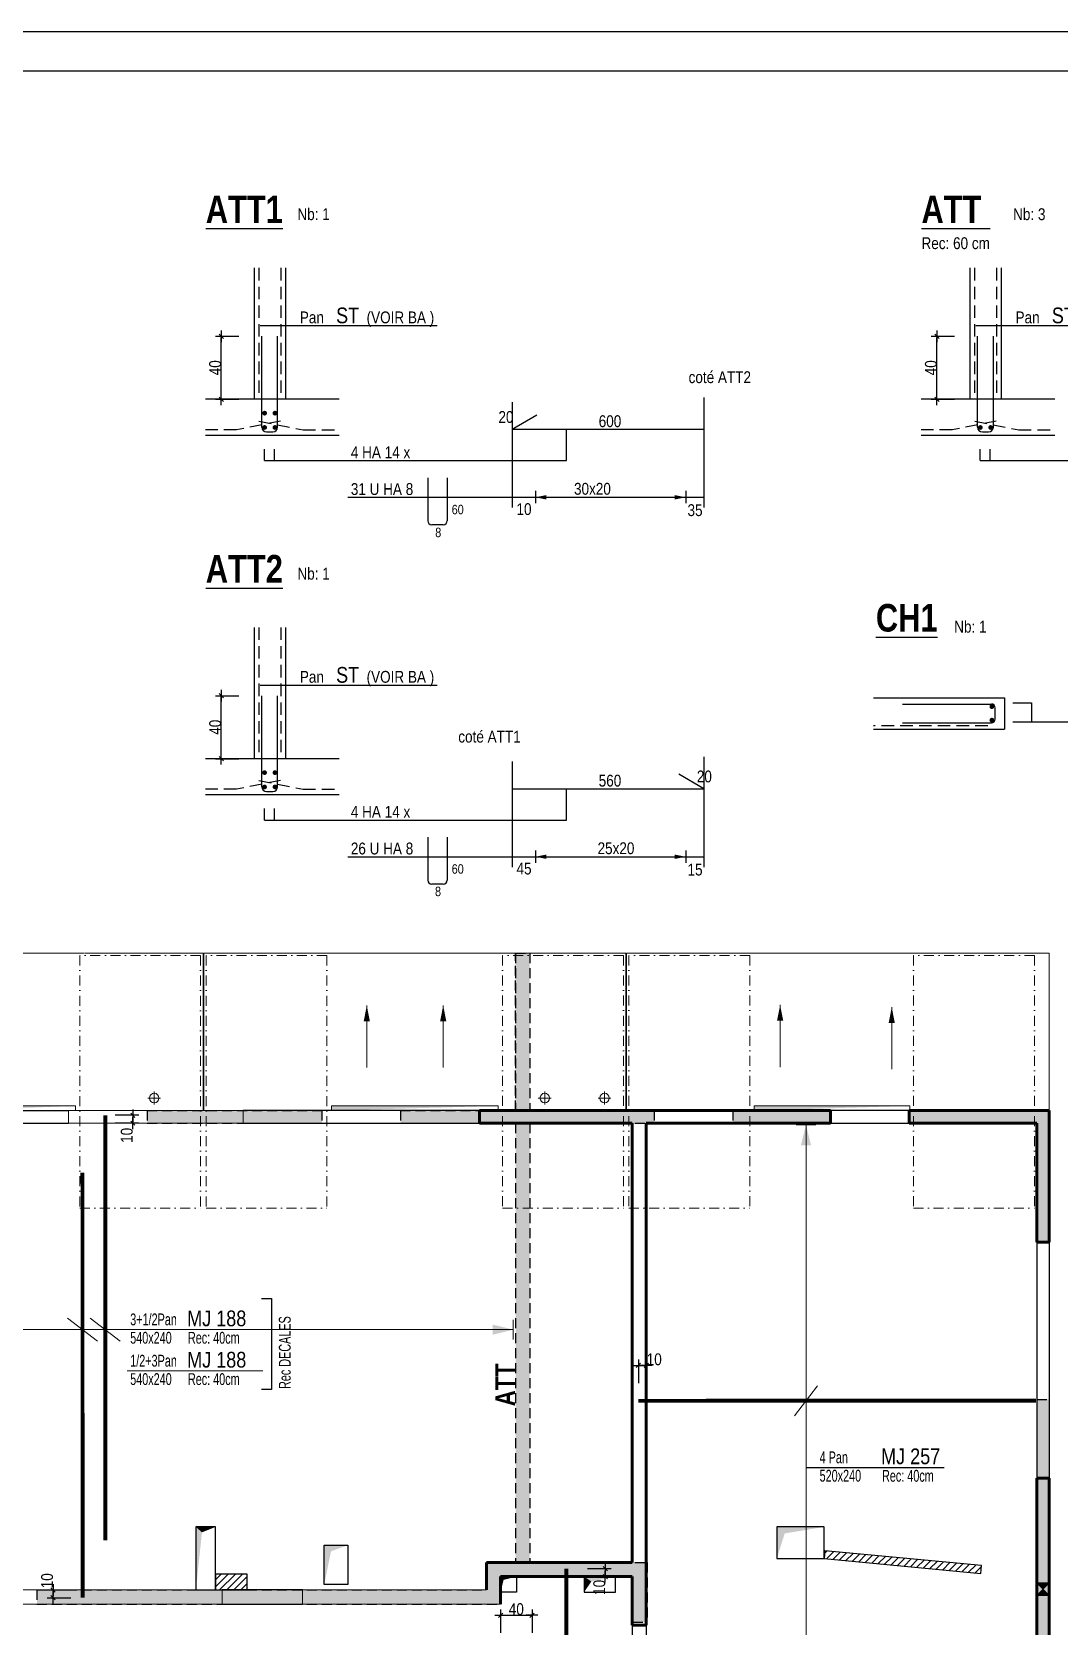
# Model space of a CAD drawing. Header units: millimetres. Extents: x 12045 to 47376, y -21493 to -16931.
# Drawn here: x 25850 to 27155, y -19249 to -17224 of the extents above; entities that cross this region are included whole.
import ezdxf
from ezdxf.enums import TextEntityAlignment as Align

# ---------------------------------------------------------------- set-up
doc = ezdxf.new("R2010")
doc.units = ezdxf.units.MM
for name, pattern in [('CACHE2', [4.7625, 3.175, -1.5875]), ('CACHEX2', [19.05, 12.7, -6.35]), ('TIRETPTX2', [50.8, 25.4, -12.7, 0, -12.7])]:
    doc.linetypes.add(name, pattern=pattern)
for name, color, linetype in [('01-Cad  2', 1, 'Continuous'), ('01_ARMA_INF', 50, 'Continuous'), ('01_cote_gen', 4, 'Continuous'), ('01_linteaux', 2, 'Continuous'), ('01_murs_sup', 2, 'CACHEX2'), ('01_resv', 32, 'Continuous'), ('01_texte', 230, 'Continuous'), ('AA_COTES', 2, 'Continuous')]:
    doc.layers.add(name, color=color, linetype=linetype)
doc.layers.add('01_murs_coup', color=5, linetype='Continuous', lineweight=60)
doc.layers.add('01_tram_axes', color=2, linetype='TIRETPTX2', lineweight=9)
doc.styles.add('PATIO', font='ARIALN.TTF')
doc.styles.add('STYLE2', font='ARIALN.TTF')
doc.styles.add('Titre', font='ariblk.ttf')
doc.dimstyles.new('JB25', dxfattribs={"dimscale": 0.1, "dimtxt": 150, "dimasz": 15, "dimexe": 0.1, "dimexo": 0.1, "dimgap": 0.09, "dimtad": 1, "dimdec": 1, "dimlfac": 0.5, "dimdsep": 46, "dimtxsty": 'STYLE2', "dimblk1": 'BOND_G', "dimblk2": 'BOND_D', "dimsah": 1, "dimcen": 1.5, "dimdle": 0.01, "dimse1": 1, "dimse2": 1, "dimclrd": 4, "dimclre": 2, "dimclrt": 6, "dimazin": 2, "dimtfac": 2.333333, "dimtdec": 1, "dimtix": 1, "dimtmove": 2, "dimatfit": 3, "dimldrblk": 'BOND_G', "dimfxl": 1, "dimtolj": 1, "dimtzin": 0, "dimarcsym": 0})
doc.dimstyles.new('JB50', dxfattribs={"dimscale": 0.1, "dimtxt": 150, "dimasz": 15, "dimexe": 0.1, "dimexo": 0.1, "dimgap": 0.09, "dimtad": 1, "dimdec": 1, "dimdsep": 46, "dimtxsty": 'STYLE2', "dimblk1": 'BOND_G', "dimblk2": 'BOND_D', "dimsah": 1, "dimcen": 1.5, "dimdle": 0.01, "dimse1": 1, "dimse2": 1, "dimclrd": 4, "dimclre": 2, "dimclrt": 6, "dimazin": 2, "dimtfac": 2.333333, "dimtdec": 1, "dimtix": 1, "dimtmove": 2, "dimatfit": 3, "dimldrblk": 'BOND_G', "dimfxl": 1, "dimtolj": 1, "dimtzin": 0, "dimarcsym": 0})

# ---------------------------------------------------------------- blocks, each defined once
blk = doc.blocks.new('BOND_G')
at = {"layer": 'AA_COTES', "color": 0}
for p, q in [((0, -5), (0, 15)), ((5, 0), (-5, 0)), ((1.8, 1.8), (-1.8, -1.8))]:
    blk.add_line(p, q, dxfattribs=at)
blk = doc.blocks.new('BOND_D')
at = {"layer": 'AA_COTES', "color": 0}
for p, q in [((5, 0), (-5, 0)), ((-1.8, -1.8), (1.8, 1.8)), ((0, 5), (0, -15))]:
    blk.add_line(p, q, dxfattribs=at)
blk = doc.blocks.new('*D2620')
at = {"layer": '01_cote_gen', "color": 4, "lineweight": -2, "ltscale": 0.1, "transparency": 16777216}
blk.add_line((25174.2, -19211.6), (25174.2, -19204.7), dxfattribs=at)
at = {"layer": 'Defpoints', "color": 0, "ltscale": 0.1, "transparency": 16777216}
for p in [(25174.2, -19203.2), (25208.2, -19203.2), (27478.8, -19213.1)]:
    blk.add_point(p, dxfattribs=at)
at = {"layer": '01_cote_gen', "color": 4, "lineweight": -2, "ltscale": 0.1, "transparency": 16777216, "xscale": 1.5, "yscale": 1.5, "zscale": 1.5}
for name, p, rotation in [('BOND_D', (25174.2, -19203.2), 90), ('BOND_G', (25174.2, -19213.1), 270)]:
    blk.add_blockref(name, p, dxfattribs=dict(at, rotation=rotation))
at = {"layer": '01_cote_gen', "color": 6, "ltscale": 0.1, "transparency": 16777216, "insert": (25166.6, -19191.5), "char_height": 15, "attachment_point": 5, "rotation": 90, "style": 'STYLE2'}
blk.add_mtext('\\A1;10', dxfattribs=at)
blk = doc.blocks.new('*D2622')
at = {"layer": '01_cote_gen', "color": 4, "lineweight": -2, "ltscale": 0.1, "transparency": 16777216}
blk.add_line((25978.6, -18601.6), (25978.6, -18608.6), dxfattribs=at)
at = {"layer": 'Defpoints', "color": 0, "ltscale": 0.1, "transparency": 16777216}
for p in [(23625.9, -18610.1), (25919.4, -18600.1), (25978.6, -18610.1)]:
    blk.add_point(p, dxfattribs=at)
at = {"layer": '01_cote_gen', "color": 4, "lineweight": -2, "ltscale": 0.1, "transparency": 16777216, "xscale": 1.5, "yscale": 1.5, "zscale": 1.5}
for name, p, rotation in [('BOND_G', (25978.6, -18600.1), 90), ('BOND_D', (25978.6, -18610.1), 270)]:
    blk.add_blockref(name, p, dxfattribs=dict(at, rotation=rotation))
at = {"layer": '01_cote_gen', "color": 6, "ltscale": 0.1, "transparency": 16777216, "insert": (25970.9, -18625.6), "char_height": 15, "attachment_point": 5, "rotation": 90, "style": 'STYLE2'}
blk.add_mtext('\\A1;10', dxfattribs=at)
blk = doc.blocks.new('*D2623')
at = {"layer": '01_cote_gen', "color": 4, "lineweight": -2, "ltscale": 0.1, "transparency": 16777216}
blk.add_line((25877.3, -19211.6), (25877.3, -19204.7), dxfattribs=at)
at = {"layer": 'Defpoints', "color": 0, "ltscale": 0.1, "transparency": 16777216}
for p in [(25877.3, -19203.2), (25911.3, -19203.2), (28181.9, -19213.1)]:
    blk.add_point(p, dxfattribs=at)
at = {"layer": '01_cote_gen', "color": 4, "lineweight": -2, "ltscale": 0.1, "transparency": 16777216, "xscale": 1.5, "yscale": 1.5, "zscale": 1.5}
for name, p, rotation in [('BOND_D', (25877.3, -19203.2), 90), ('BOND_G', (25877.3, -19213.1), 270)]:
    blk.add_blockref(name, p, dxfattribs=dict(at, rotation=rotation))
at = {"layer": '01_cote_gen', "color": 6, "ltscale": 0.1, "transparency": 16777216, "insert": (25869.7, -19191.5), "char_height": 15, "attachment_point": 5, "rotation": 90, "style": 'STYLE2'}
blk.add_mtext('\\A1;10', dxfattribs=at)
blk = doc.blocks.new('*D2628')
at = {"layer": '01_cote_gen', "color": 4, "lineweight": -2, "ltscale": 0.1, "transparency": 16777216}
blk.add_line((26622.2, -18917.8), (26629.2, -18917.8), dxfattribs=at)
at = {"layer": 'Defpoints', "color": 0, "ltscale": 0.1, "transparency": 16777216}
for p in [(26630.7, -18917.8), (26620.7, -18951.7), (26630.7, -18943.4)]:
    blk.add_point(p, dxfattribs=at)
at = {"layer": '01_cote_gen', "color": 4, "lineweight": -2, "ltscale": 0.1, "transparency": 16777216, "xscale": 1.5, "yscale": 1.5, "zscale": 1.5, "rotation": 180}
blk.add_blockref('BOND_G', (26620.7, -18917.8), dxfattribs=at)
at = {"layer": '01_cote_gen', "color": 4, "lineweight": -2, "ltscale": 0.1, "transparency": 16777216, "xscale": 1.5, "yscale": 1.5, "zscale": 1.5}
blk.add_blockref('BOND_D', (26630.7, -18917.8), dxfattribs=at)
at = {"layer": '01_cote_gen', "color": 6, "ltscale": 0.1, "transparency": 16777216, "insert": (26640.9, -18910.2), "char_height": 15, "attachment_point": 5, "style": 'STYLE2'}
blk.add_mtext('\\A1;10', dxfattribs=at)
blk = doc.blocks.new('*D2631')
at = {"layer": '01_cote_gen', "color": 4, "lineweight": -2, "ltscale": 0.1, "transparency": 16777216}
blk.add_line((26447.2, -19235.3), (26484.2, -19235.3), dxfattribs=at)
at = {"layer": 'Defpoints', "color": 0, "ltscale": 0.1, "transparency": 16777216}
for p in [(26485.7, -19235.3), (26445.7, -19262), (26485.7, -19299.5)]:
    blk.add_point(p, dxfattribs=at)
at = {"layer": '01_cote_gen', "color": 4, "lineweight": -2, "ltscale": 0.1, "transparency": 16777216, "xscale": 1.5, "yscale": 1.5, "zscale": 1.5, "rotation": 180}
blk.add_blockref('BOND_G', (26445.7, -19235.3), dxfattribs=at)
at = {"layer": '01_cote_gen', "color": 4, "lineweight": -2, "ltscale": 0.1, "transparency": 16777216, "xscale": 1.5, "yscale": 1.5, "zscale": 1.5}
blk.add_blockref('BOND_D', (26485.7, -19235.3), dxfattribs=at)
at = {"layer": '01_cote_gen', "color": 6, "ltscale": 0.1, "transparency": 16777216, "insert": (26465.7, -19227.6), "char_height": 15, "attachment_point": 5, "style": 'STYLE2'}
blk.add_mtext('\\A1;40', dxfattribs=at)
blk = doc.blocks.new('*D2632')
at = {"layer": '01_cote_gen', "color": 4, "lineweight": -2, "ltscale": 0.1, "transparency": 16777216}
blk.add_line((26578.7, -19177.7), (26578.7, -19184.7), dxfattribs=at)
at = {"layer": 'Defpoints', "color": 0, "ltscale": 0.1, "transparency": 16777216}
for p in [(26529.2, -19176.2), (26529.2, -19186.2), (26578.7, -19186.2)]:
    blk.add_point(p, dxfattribs=at)
at = {"layer": '01_cote_gen', "color": 4, "lineweight": -2, "ltscale": 0.1, "transparency": 16777216, "xscale": 1.5, "yscale": 1.5, "zscale": 1.5}
for name, p, rotation in [('BOND_G', (26578.7, -19176.2), 90), ('BOND_D', (26578.7, -19186.2), 270)]:
    blk.add_blockref(name, p, dxfattribs=dict(at, rotation=rotation))
at = {"layer": '01_cote_gen', "color": 6, "ltscale": 0.1, "transparency": 16777216, "insert": (26571.1, -19199.9), "char_height": 15, "attachment_point": 5, "rotation": 90, "style": 'STYLE2'}
blk.add_mtext('\\A1;10', dxfattribs=at)
blk = doc.blocks.new('*D2650')
at = {"layer": '01_cote_gen', "color": 4, "lineweight": -2, "ltscale": 0.5, "transparency": 16777216}
blk.add_line((27000, -17688.9), (27000, -17611.9), dxfattribs=at)
at = {"layer": 'Defpoints', "color": 0, "ltscale": 0.5, "transparency": 16777216}
for p in [(27000, -17610.4), (27051.6, -17610.4), (27033.8, -17690.4)]:
    blk.add_point(p, dxfattribs=at)
at = {"layer": '01_cote_gen', "color": 4, "lineweight": -2, "ltscale": 0.5, "transparency": 16777216, "xscale": 1.5, "yscale": 1.5, "zscale": 1.5}
for name, p, rotation in [('BOND_D', (27000, -17610.4), 90), ('BOND_G', (27000, -17690.4), 270)]:
    blk.add_blockref(name, p, dxfattribs=dict(at, rotation=rotation))
at = {"layer": '01_cote_gen', "color": 6, "ltscale": 0.5, "transparency": 16777216, "insert": (26992.4, -17650.4), "char_height": 15, "attachment_point": 5, "rotation": 90, "style": 'STYLE2'}
blk.add_mtext('\\A1;40', dxfattribs=at)
blk = doc.blocks.new('*D2651')
at = {"layer": '01_cote_gen', "color": 4, "lineweight": -2, "ltscale": 0.5, "transparency": 16777216}
blk.add_line((26090.9, -17688.9), (26090.9, -17611.9), dxfattribs=at)
at = {"layer": 'Defpoints', "color": 0, "ltscale": 0.5, "transparency": 16777216}
for p in [(26090.9, -17610.4), (26142.5, -17610.4), (26124.6, -17690.4)]:
    blk.add_point(p, dxfattribs=at)
at = {"layer": '01_cote_gen', "color": 4, "lineweight": -2, "ltscale": 0.5, "transparency": 16777216, "xscale": 1.5, "yscale": 1.5, "zscale": 1.5}
for name, p, rotation in [('BOND_D', (26090.9, -17610.4), 90), ('BOND_G', (26090.9, -17690.4), 270)]:
    blk.add_blockref(name, p, dxfattribs=dict(at, rotation=rotation))
at = {"layer": '01_cote_gen', "color": 6, "ltscale": 0.5, "transparency": 16777216, "insert": (26083.2, -17650.4), "char_height": 15, "attachment_point": 5, "rotation": 90, "style": 'STYLE2'}
blk.add_mtext('\\A1;40', dxfattribs=at)
blk = doc.blocks.new('*D2652')
at = {"layer": '01_cote_gen', "color": 4, "lineweight": -2, "ltscale": 0.5, "transparency": 16777216}
blk.add_line((26090.9, -18145.6), (26090.9, -18068.6), dxfattribs=at)
at = {"layer": 'Defpoints', "color": 0, "ltscale": 0.5, "transparency": 16777216}
for p in [(26090.9, -18067.1), (26142.5, -18067.1), (26124.6, -18147.1)]:
    blk.add_point(p, dxfattribs=at)
at = {"layer": '01_cote_gen', "color": 4, "lineweight": -2, "ltscale": 0.5, "transparency": 16777216, "xscale": 1.5, "yscale": 1.5, "zscale": 1.5}
for name, p, rotation in [('BOND_D', (26090.9, -18067.1), 90), ('BOND_G', (26090.9, -18147.1), 270)]:
    blk.add_blockref(name, p, dxfattribs=dict(at, rotation=rotation))
at = {"layer": '01_cote_gen', "color": 6, "ltscale": 0.5, "transparency": 16777216, "insert": (26083.2, -18107.1), "char_height": 15, "attachment_point": 5, "rotation": 90, "style": 'STYLE2'}
blk.add_mtext('\\A1;40', dxfattribs=at)

msp = doc.modelspace()

# ---------------------------------------------------------------- hatches: boundary and pattern name
at = {"layer": '01_murs_sup'}
h = msp.add_hatch(dxfattribs=at)
h.set_pattern_fill('DASH', color=256, scale=2.5, angle=135)
h.set_pattern_definition([(135, (-3762.661, 5202.246), (-11.2253202, 9e-16), [7.9375, -7.9375])])
h.paths.add_polyline_path([(26218.74, -18594.17), (25996.74, -18594.17), (25996.74, -18610.17), (26218.74, -18610.17)], flags=17)
h.paths.add_polyline_path([(26640.74, -18594.17), (26482.74, -18594.17), (26482.74, -18394.17), (26464.74, -18394.17), (26464.74, -18594.17), (26318.74, -18594.17), (26318.74, -18610.17), (26464.74, -18610.17), (26464.74, -19168.17), (26427.74, -19168.17), (26427.74, -19203.17), (25856.74, -19203.17), (25856.74, -19221.17), (26445.74, -19221.17), (26445.74, -19186.17), (26613.74, -19186.17), (26613.74, -19244.17), (26631.74, -19244.17), (26631.74, -19168.17), (26482.74, -19168.17), (26482.74, -18610.17), (26640.74, -18610.17)])
h.paths.add_polyline_path([(26864.74, -18594.17), (26740.74, -18594.17), (26740.74, -18610.17), (26864.74, -18610.17)])
h.paths.add_polyline_path([(27142.74, -18594.17), (26964.74, -18594.17), (26964.74, -18610.17), (27126.74, -18610.17), (27126.74, -18761.17), (27142.74, -18761.17)])
h.paths.add_polyline_path([(27142.74, -18961.17), (27126.74, -18961.17), (27126.74, -19351.17), (26631.74, -19351.17), (26631.74, -19346.17), (26613.74, -19346.17), (26613.74, -19351.17), (26364.74, -19351.17), (26364.74, -19369.17), (26613.74, -19369.17), (26613.74, -19569.17), (26631.74, -19569.17), (26631.74, -19369.17), (27126.74, -19369.17), (27126.74, -19561.17), (27142.74, -19561.17)])
h.paths.add_polyline_path([(27142.74, -19661.17), (27126.74, -19661.17), (27126.74, -19962.17), (27034.74, -19962.17), (27034.74, -19978.17), (27142.74, -19978.17)])
at = {"layer": '01_resv', "ltscale": 0.1}
h = msp.add_hatch(dxfattribs=at)
h.set_pattern_fill('ANSI31', color=256, scale=2)
h.set_pattern_definition([(45, (3684.9996, -77.184), (-4.490128, 4.490128), [])])
h.paths.add_polyline_path([(26857.61, -19153.38), (26856.7, -19163.05), (26856.7, -19163.15), (27055.71, -19182.18), (27056.65, -19172.22)])
h = msp.add_hatch(dxfattribs=at)
h.set_pattern_fill('ANSI31', color=256, scale=2)
h.set_pattern_definition([(45, (-4561.226, 526.098), (-4.4901281, 4.4901281), [])])
h.paths.add_polyline_path([(26123.71, -19183.05), (26083.77, -19183.05), (26083.71, -19203.05), (26123.71, -19203.05)])

# ---------------------------------------------------------------- linework, layer by layer
at = {"layer": '01-Cad  2'}
for p, q in [((28510.92, -17223.64), (22570.92, -17223.64)), ((28460.92, -17273.64), (22620.92, -17273.64))]:
    msp.add_line(p, q, dxfattribs=at)
at = {"layer": '01_ARMA_INF', "linetype": 'Continuous', "lineweight": 0, "const_width": 5, "flags": 128}
for points in [[(25943.52, -18600.14), (25943.67, -19140.14)], [(25914.6, -18673.13), (25914.75, -19213.13)], [(26620.74, -18962.87), (27125.78, -18962.8)], [(26529.24, -19176.17), (26529.5, -19391.17)]]:
    msp.add_lwpolyline(points, dxfattribs=at)
at = {"layer": '01_linteaux', "linetype": 'Continuous'}
for p, q in [((26132.52, -17523.55), (26132.52, -17690.42)), ((26172.52, -17523.55), (26172.52, -17690.42)), ((27041.65, -17523.55), (27041.65, -17690.42)), ((27081.65, -17523.55), (27081.65, -17690.42)), ((26240.52, -17690.42), (26071.02, -17690.42)), ((27149.65, -17690.42), (26980.14, -17690.42)), ((26460.23, -17728.54), (26491.73, -17710.07)), ((26240.52, -17736.42), (26071.02, -17736.42)), ((26460.23, -17728.54), (26703.71, -17728.54)), ((27149.65, -17736.42), (26980.14, -17736.42)), ((26353.3, -17790.04), (26353.3, -17844.76)), ((26377.91, -17790.04), (26377.91, -17844.76)), ((26372.91, -17849.76), (26358.3, -17849.76)), ((26132.52, -17980.22), (26132.52, -18147.09)), ((26172.52, -17980.22), (26172.52, -18147.09)), ((26919.34, -18069.53), (27085.83, -18069.53)), ((26956.13, -18077.59), (27069.13, -18077.59)), ((27074.13, -18096.59), (27074.13, -18082.59)), ((27085.83, -18069.53), (27085.83, -18109.53)), ((26956.13, -18101.59), (27069.13, -18101.59)), ((26919.34, -18109.53), (27075.83, -18109.53)), ((27075.83, -18109.53), (27085.83, -18109.53)), ((26240.52, -18147.09), (26071.02, -18147.09)), ((26703.71, -18185.21), (26672.2, -18166.75)), ((26460.23, -18185.21), (26703.71, -18185.21)), ((26240.52, -18193.09), (26071.02, -18193.09)), ((26353.3, -18246.71), (26353.3, -18301.44)), ((26377.91, -18246.71), (26377.91, -18301.44)), ((26372.91, -18306.44), (26358.3, -18306.44))]:
    msp.add_line(p, q, dxfattribs=at)
at = {"layer": '01_linteaux', "linetype": 'CACHE2', "ltscale": 5}
for p, q in [((26138.52, -17523.55), (26138.52, -17688.29)), ((26166.52, -17523.55), (26166.52, -17688.29)), ((27047.65, -17523.55), (27047.65, -17688.29)), ((27075.65, -17523.55), (27075.65, -17688.29)), ((26166.23, -17718.11), (26110.19, -17729.31)), ((26138.81, -17718.11), (26194.85, -17729.31)), ((27075.35, -17718.11), (27019.31, -17729.31)), ((27047.94, -17718.11), (27103.98, -17729.31)), ((26110.19, -17729.31), (26071.02, -17729.31)), ((26194.85, -17729.31), (26240.29, -17729.31)), ((27019.31, -17729.31), (26980.14, -17729.31)), ((27103.98, -17729.31), (27149.42, -17729.31)), ((26138.52, -17980.22), (26138.52, -18144.96)), ((26166.52, -17980.22), (26166.52, -18144.96)), ((27064.55, -18105.11), (26919.34, -18105.11)), ((26110.19, -18185.98), (26071.02, -18185.98)), ((26166.23, -18174.78), (26110.19, -18185.98)), ((26138.81, -18174.78), (26194.85, -18185.98)), ((26194.85, -18185.98), (26240.29, -18185.98))]:
    msp.add_line(p, q, dxfattribs=at)
at = {"layer": '01_linteaux', "lineweight": 0}
for p, q in [((25531.74, -18394.17), (25916.15, -18394.17)), ((25917.15, -18394.17), (26067.74, -18394.17)), ((26067.74, -18394.17), (26067.74, -18594.14)), ((26068.74, -18394.17), (26604.74, -18394.17)), ((26068.74, -18394.17), (26068.74, -18594.14)), ((26604.74, -18394.17), (26604.78, -18594.14)), ((26605.74, -18394.17), (26605.78, -18594.14)), ((26605.74, -18394.17), (27142.74, -18394.17)), ((27142.74, -18594.17), (27142.74, -18394.17)), ((26005.74, -18570.01), (26005.74, -18586.32)), ((26501.75, -18570.01), (26501.75, -18586.32)), ((26577.75, -18570.01), (26577.75, -18586.32)), ((25751.75, -18588.17), (25905.73, -18588.17)), ((25905.73, -18588.17), (25905.73, -18594.14)), ((25997.58, -18578.17), (26013.89, -18578.17)), ((26230.75, -18588.17), (26442.74, -18588.17)), ((26230.75, -18588.17), (26230.75, -18594.14)), ((26442.74, -18594.14), (26442.74, -18588.17)), ((26493.6, -18578.17), (26509.9, -18578.17)), ((26569.6, -18578.17), (26585.9, -18578.17)), ((26767.76, -18588.17), (26767.76, -18594.14)), ((26767.76, -18588.17), (26965.75, -18588.17)), ((26965.75, -18588.17), (26965.75, -18594.14))]:
    msp.add_line(p, q, dxfattribs=at)
at = {"layer": '01_linteaux', "color": 230, "lineweight": 0}
for p, q in [((26275.76, -18460.67), (26275.76, -18539.53)), ((26372.82, -18460.67), (26372.82, -18539.53)), ((26800.8, -18459.96), (26800.8, -18538.81)), ((26942.57, -18462.81), (26942.57, -18541.67))]:
    msp.add_line(p, q, dxfattribs=at)
at = {"layer": '01_linteaux', "ltscale": 0.1}
for p, q in [((25796.74, -18594.14), (25896.74, -18594.14)), ((25796.74, -18610.14), (25896.74, -18610.14)), ((26418.74, -18594.14), (26118.7, -18594.14)), ((26118.7, -18610.14), (26418.74, -18610.14)), ((26964.74, -18594.14), (26864.74, -18594.14)), ((26864.74, -18610.14), (26964.74, -18610.14)), ((27126.74, -18761.14), (27126.74, -19061.1)), ((27142.74, -18761.14), (27142.74, -19061.1)), ((26193.93, -19203.21), (26091.93, -19203.22)), ((26091.93, -19221.19), (26193.93, -19221.21)), ((26612.74, -19248.02), (26612.74, -19350.02)), ((26630.74, -19248.02), (26630.74, -19350.02))]:
    msp.add_line(p, q, dxfattribs=at)
at = {"layer": '01_linteaux', "lineweight": 0}
for centre in [(26005.74, -18578.17), (26501.75, -18578.17), (26577.75, -18578.17)]:
    msp.add_circle(centre, 6, dxfattribs=at)
at = {"layer": '01_linteaux', "linetype": 'Continuous'}
for centre, start, end in [((26358.3, -17844.76), 180, 270), ((26372.91, -17844.76), 270, 0), ((27069.13, -18082.59), 0, 90), ((27069.13, -18096.59), 270, 0), ((26358.3, -18301.44), 180, 270), ((26372.91, -18301.44), 270, 0)]:
    msp.add_arc(centre, 5, start, end, dxfattribs=at)
at = {"layer": '01_linteaux', "color": 230, "lineweight": 0}
for points in [[(26275.76, -18460.67), (26271.86, -18480.57), (26275.76, -18480.57)], [(26275.76, -18460.67), (26279.66, -18480.57), (26275.76, -18480.57)], [(26372.82, -18460.67), (26368.92, -18480.57), (26372.82, -18480.57)], [(26372.82, -18460.67), (26376.72, -18480.57), (26372.82, -18480.57)], [(26800.8, -18459.96), (26796.9, -18479.86), (26800.8, -18479.86)], [(26800.8, -18459.96), (26804.7, -18479.86), (26800.8, -18479.86)], [(26942.57, -18462.81), (26938.67, -18482.71), (26942.57, -18482.71)], [(26942.57, -18462.81), (26946.47, -18482.71), (26942.57, -18482.71)]]:
    msp.add_solid(points, dxfattribs=at)
at = {"layer": '01_linteaux', "lineweight": 0}
for points in [[(25751.75, -18594.14), (25751.75, -18588.17), (25905.73, -18588.17)], [(26230.75, -18594.14), (26230.75, -18588.17), (26442.74, -18588.17)], [(26767.76, -18594.14), (26767.76, -18588.17), (26965.75, -18588.17)]]:
    msp.add_solid(points, dxfattribs=at)
at = {"layer": '01_murs_coup', "linetype": 'Continuous', "lineweight": 18}
for p, q in [((26118.7, -18594.14), (25896.74, -18594.14)), ((25896.74, -18594.14), (25896.74, -18610.14)), ((26118.7, -18610.14), (25896.74, -18610.14)), ((26118.7, -18594.14), (26118.7, -18610.14)), ((25371.78, -19221.24), (26091.93, -19221.19)), ((25371.78, -19221.24), (26091.93, -19221.19)), ((25746.74, -19203.21), (26091.93, -19203.19)), ((26091.93, -19221.19), (26091.93, -19203.19)), ((26193.93, -19203.21), (26427.74, -19203.17)), ((26193.93, -19203.21), (26416.7, -19203.17)), ((26193.93, -19203.21), (26193.93, -19221.21)), ((26193.93, -19221.21), (26445.74, -19221.17)), ((26193.93, -19221.21), (26445.74, -19221.17))]:
    msp.add_line(p, q, dxfattribs=at)
at = {"layer": '01_murs_coup'}
for p, q in [((26864.74, -18594.14), (26418.74, -18594.14)), ((26418.74, -18594.14), (26418.74, -18610.14)), ((26612.74, -18610.14), (26418.74, -18610.14)), ((26612.74, -18610.14), (26612.74, -19168.17)), ((26630.74, -18610.14), (26630.74, -19248.02)), ((26864.74, -18610.14), (26630.74, -18610.14)), ((26864.74, -18610.14), (26630.74, -18610.14)), ((26864.74, -18594.14), (26864.74, -18610.14)), ((27142.74, -18594.14), (26964.74, -18594.14)), ((26964.74, -18594.14), (26964.74, -18610.14)), ((27126.74, -18610.14), (26964.74, -18610.14)), ((27126.74, -18761.14), (27126.74, -18610.14)), ((27142.74, -18761.14), (27142.74, -18594.14)), ((27126.74, -18761.14), (27142.74, -18761.14)), ((27126.74, -19420.14), (27126.74, -19061.1)), ((27126.74, -19420.14), (27126.74, -19061.1)), ((27126.74, -19061.1), (27142.74, -19061.1)), ((27142.74, -19561), (27142.74, -19061.1)), ((27142.74, -19561), (27142.74, -19061.1)), ((26612.74, -19168.17), (26612.74, -19158.17)), ((26427.74, -19168.17), (26612.74, -19168.17)), ((26427.74, -19203.17), (26427.74, -19168.17)), ((26445.74, -19186.17), (26612.74, -19186.17)), ((26445.74, -19221.17), (26445.74, -19186.17)), ((26612.74, -19186.17), (26612.74, -19248.02)), ((26630.74, -19248.02), (26612.74, -19248.02))]:
    msp.add_line(p, q, dxfattribs=at)
at = {"layer": '01_murs_sup'}
for p, q in [((26464.74, -18394.17), (26464.74, -18594.17)), ((26464.74, -18394.17), (26482.74, -18394.17)), ((26464.75, -18594.17), (26464.75, -18394.17)), ((26482.74, -18394.17), (26482.74, -18594.17)), ((26482.75, -18394.17), (26482.75, -18594.14)), ((25996.74, -18594.17), (25996.74, -18610.17)), ((25996.74, -18594.17), (26218.74, -18594.17)), ((25996.74, -18610.17), (26218.74, -18610.17)), ((26218.74, -18594.17), (26218.74, -18610.17)), ((26318.74, -18594.17), (26318.74, -18610.17)), ((26318.74, -18594.17), (26464.74, -18594.17)), ((26318.74, -18610.17), (26464.74, -18610.17)), ((26464.74, -18610.17), (26464.74, -19168.17)), ((26482.74, -18594.17), (26640.74, -18594.17)), ((26482.74, -18610.17), (26482.74, -19168.17)), ((26482.74, -18610.17), (26640.74, -18610.17)), ((26640.74, -18594.17), (26640.74, -18610.17)), ((26740.74, -18594.17), (26740.74, -18610.17)), ((26740.74, -18594.17), (26864.74, -18594.17)), ((26740.74, -18610.17), (26864.74, -18610.17)), ((26864.74, -18594.17), (26864.74, -18610.17)), ((26964.74, -18594.14), (26964.74, -18610.14)), ((26964.74, -18594.14), (27142.74, -18594.17)), ((26964.74, -18610.14), (27126.74, -18610.17)), ((27126.74, -18610.17), (27126.74, -18761.14)), ((27142.74, -18594.17), (27142.74, -18761.14)), ((27126.74, -18761.14), (27142.74, -18761.14)), ((27126.74, -18961.07), (27126.74, -19351.17)), ((27126.74, -18961.07), (27142.74, -18961.07)), ((27142.74, -18961.07), (27142.74, -19561.07)), ((26427.74, -19168.17), (26427.74, -19203.17)), ((26427.74, -19168.17), (26464.74, -19168.17)), ((26482.74, -19168.17), (26631.74, -19168.17)), ((26631.74, -19168.17), (26631.74, -19244.17)), ((26445.74, -19186.17), (26445.74, -19221.17)), ((26445.74, -19186.17), (26613.74, -19186.17)), ((26613.74, -19186.17), (26613.74, -19244.17)), ((25856.74, -19203.17), (25856.74, -19221.17)), ((25856.74, -19203.17), (26427.74, -19203.17)), ((25856.74, -19221.17), (26445.74, -19221.17)), ((26613.74, -19244.17), (26631.74, -19244.17))]:
    msp.add_line(p, q, dxfattribs=at)
at = {"layer": '01_resv'}
for p, q in [((26058.72, -19123.05), (26058.71, -19203.05)), ((26083.71, -19123.05), (26058.72, -19123.05)), ((26083.71, -19203.05), (26083.71, -19123.05)), ((26856.7, -19123.14), (26796.7, -19123.14)), ((26796.7, -19123.14), (26796.7, -19163.14)), ((26856.66, -19123.24), (26796.7, -19123.14)), ((26856.7, -19163.14), (26856.66, -19123.24)), ((26221.78, -19146.14), (26251.78, -19146.14)), ((26221.78, -19196.14), (26221.8, -19146.14)), ((26251.78, -19146.14), (26251.78, -19196.14)), ((27056.65, -19172.22), (26857.61, -19153.38)), ((26796.7, -19163.14), (26856.7, -19163.14)), ((26856.7, -19163.15), (27055.71, -19182.18)), ((27055.71, -19182.18), (27056.65, -19172.22)), ((26083.77, -19183.05), (26083.71, -19203.05)), ((26123.81, -19183.05), (26083.77, -19183.05)), ((26123.81, -19203.05), (26123.81, -19183.05)), ((26251.78, -19196.14), (26221.78, -19196.14)), ((26445.66, -19206.17), (26445.7, -19186.07)), ((26445.66, -19186.17), (26465.76, -19186.17)), ((26465.76, -19186.17), (26465.76, -19206.17)), ((27126.7, -19194.1), (27142.7, -19194.1)), ((27126.7, -19210.1), (27126.7, -19194.1)), ((27126.7, -19194.1), (27142.7, -19210.1)), ((27142.7, -19194.1), (27126.7, -19210.1)), ((27142.7, -19194.1), (27142.7, -19210.1)), ((27142.7, -19210.1), (27142.7, -19194.1)), ((26058.71, -19203.07), (26083.71, -19203.05)), ((26058.71, -19203.05), (26083.72, -19203.05)), ((26083.71, -19203.05), (26123.81, -19203.05)), ((26465.76, -19206.17), (26445.66, -19206.17)), ((27142.7, -19210.1), (27126.7, -19210.1))]:
    msp.add_line(p, q, dxfattribs=at)
at = {"layer": '01_resv', "ltscale": 0.1}
msp.add_line((26857.61, -19153.38), (26856.69, -19163.14), dxfattribs=at)
msp.add_lwpolyline([(26591.71, -19186.13), (26551.73, -19186.13), (26551.73, -19206.15), (26591.71, -19206.15)], close=True, dxfattribs=at)
for points in [[(26058.71, -19203.05), (26058.72, -19123.05), (26066.39, -19130.03)], [(26058.72, -19123.05), (26083.71, -19123.05), (26066.39, -19130.03)], [(26796.7, -19123.14), (26856.66, -19123.09), (26806.58, -19131.41)], [(26796.7, -19163.14), (26796.7, -19123.14), (26806.58, -19131.41)], [(26221.78, -19196.14), (26221.8, -19146.14), (26230.31, -19154.15)], [(26221.8, -19146.14), (26251.78, -19146.14), (26230.31, -19154.15)], [(26445.66, -19206.17), (26445.66, -19186.17), (26449.62, -19190.34)], [(26445.7, -19186.21), (26465.76, -19186.21), (26449.62, -19190.34)], [(26551.73, -19186.17), (26591.71, -19186.13), (26561.02, -19192.34)], [(26551.73, -19206.15), (26551.73, -19186.17), (26561.02, -19192.34)], [(27126.7, -19194.1), (27142.7, -19194.1), (27142.7, -19210.1), (27126.7, -19210.1)]]:
    msp.add_solid(points, dxfattribs=at)
at = {"layer": '01_texte'}
for p, q in [((26365.3, -17597.27), (26140.2, -17597.27)), ((27274.42, -17597.27), (27049.33, -17597.27)), ((26145.91, -17768.35), (26145.91, -17753.77)), ((26158.54, -17768.35), (26158.54, -17753.77)), ((27055.04, -17768.35), (27055.04, -17753.77)), ((27067.67, -17768.35), (27067.67, -17753.77)), ((26365.3, -18053.94), (26140.2, -18053.94)), ((26145.91, -18225.02), (26145.91, -18210.44)), ((26158.54, -18225.02), (26158.54, -18210.44))]:
    msp.add_line(p, q, dxfattribs=at)
at = {"layer": '01_texte', "ltscale": 30}
for p, q in [((26142.52, -17725.96), (26142.52, -17610.42)), ((26162.52, -17725.96), (26162.52, -17610.42)), ((27051.65, -17725.96), (27051.65, -17610.42)), ((27071.65, -17725.96), (27071.65, -17610.42)), ((26460.23, -17693.88), (26460.23, -17828.06)), ((26703.71, -17688.12), (26703.71, -17828.06)), ((26148.52, -17731.96), (26156.52, -17731.96)), ((26460.23, -17728.54), (26460.23, -17828.06)), ((26529.24, -17768.35), (26529.24, -17728.54)), ((26703.71, -17728.54), (26703.71, -17828.06)), ((27057.65, -17731.96), (27065.65, -17731.96)), ((26145.91, -17768.35), (26529.24, -17768.35)), ((27055.04, -17768.35), (27438.36, -17768.35)), ((26251.57, -17814.96), (26703.71, -17814.96)), ((26489.94, -17806.89), (26489.94, -17822.53)), ((26680.82, -17806.89), (26680.82, -17822.53)), ((26142.52, -18182.63), (26142.52, -18067.09)), ((26162.52, -18182.63), (26162.52, -18067.09)), ((27096.41, -18075.93), (27120.11, -18075.93)), ((27120.11, -18075.93), (27120.11, -18100.08)), ((27096.41, -18100.08), (27120.11, -18100.08)), ((27120.11, -18100.08), (27445.37, -18100.08)), ((26703.71, -18144.79), (26703.71, -18284.73)), ((26460.23, -18150.56), (26460.23, -18284.73)), ((26148.52, -18188.63), (26156.52, -18188.63)), ((26460.23, -18185.21), (26460.23, -18284.73)), ((26529.24, -18225.02), (26529.24, -18185.21)), ((26703.71, -18185.21), (26703.71, -18284.73)), ((26145.91, -18225.02), (26529.24, -18225.02)), ((26489.94, -18263.57), (26489.94, -18279.21)), ((26680.82, -18263.57), (26680.82, -18279.21)), ((26251.57, -18271.63), (26703.71, -18271.63))]:
    msp.add_line(p, q, dxfattribs=at)
at = {"layer": '01_texte', "linetype": 'Continuous', "lineweight": 0}
for p, q in [((26821.19, -18612.26), (26846.15, -18612.26)), ((26833.67, -19414.38), (26833.67, -18612.32)), ((25749.98, -18872.47), (26461.88, -18872.47)), ((25895.62, -18857.97), (25933.69, -18886.98)), ((25924.55, -18857.96), (25962.62, -18886.97)), ((26461.88, -18859.99), (26461.88, -18884.95)), ((25971.48, -18924.98), (26143.59, -18924.98)), ((26819.16, -18981.85), (26848.17, -18943.78))]:
    msp.add_line(p, q, dxfattribs=at)
at = {"layer": '01_texte', "ltscale": 5}
for p, q in [((26142.13, -18832.86), (26154.8, -18832.86)), ((26154.8, -18832.86), (26154.8, -18948.34)), ((26154.8, -18948.34), (26142.13, -18948.34)), ((26833.67, -19047.4), (27009.15, -19047.4))]:
    msp.add_line(p, q, dxfattribs=at)
at = {"layer": '01_texte', "ltscale": 30, "const_width": 3, "flags": 128}
for points in [[(26147.45, -17708.06, 1), (26144.45, -17708.06, 1)], [(26157.58, -17708.06, -1), (26160.58, -17708.06, -1)], [(26147.45, -17726.25, 1), (26144.45, -17726.25, 1)], [(26157.58, -17726.25, -1), (26160.58, -17726.25, -1)], [(27056.58, -17726.25, 1), (27053.58, -17726.25, 1)], [(27066.71, -17726.25, -1), (27069.71, -17726.25, -1)], [(27069.75, -18082.43, -1), (27069.75, -18079.43, -1)], [(27069.75, -18096.56, 1), (27069.75, -18099.56, 1)], [(26147.45, -18164.73, 1), (26144.45, -18164.73, 1)], [(26157.58, -18164.73, -1), (26160.58, -18164.73, -1)], [(26147.45, -18182.93, 1), (26144.45, -18182.93, 1)], [(26157.58, -18182.93, -1), (26160.58, -18182.93, -1)]]:
    msp.add_lwpolyline(points, format="xyb", close=True, dxfattribs=at)
at = {"layer": '01_texte', "ltscale": 30}
for centre, start, end in [((26148.52, -17725.96), 180, 270), ((26156.52, -17725.96), 270, 0), ((27057.65, -17725.96), 180, 270), ((27065.65, -17725.96), 270, 0), ((26148.52, -18182.63), 180, 270), ((26156.52, -18182.63), 270, 0)]:
    msp.add_arc(centre, 6, start, end, dxfattribs=at)
for points in [[(26489.94, -17814.96), (26503.76, -17812.2), (26503.76, -17814.96)], [(26489.94, -17814.96), (26503.76, -17817.71), (26503.76, -17814.96)], [(26680.82, -17814.96), (26667, -17812.2), (26667, -17814.96)], [(26680.82, -17814.96), (26667, -17817.71), (26667, -17814.96)], [(26489.94, -18271.63), (26503.76, -18268.87), (26503.76, -18271.63)], [(26680.82, -18271.63), (26667, -18268.87), (26667, -18271.63)], [(26489.94, -18271.63), (26503.76, -18274.38), (26503.76, -18271.63)], [(26680.82, -18271.63), (26667, -18274.38), (26667, -18271.63)]]:
    msp.add_solid(points, dxfattribs=at)
at = {"layer": '01_texte', "linetype": 'Continuous', "lineweight": 0}
for points in [[(26833.67, -18612.26), (26827.21, -18638.35), (26833.67, -18638.35)], [(26833.67, -18612.26), (26840.13, -18638.35), (26833.67, -18638.35)], [(26461.88, -18872.47), (26435.78, -18866.01), (26435.78, -18872.47)], [(26461.88, -18872.47), (26435.78, -18878.93), (26435.78, -18872.47)]]:
    msp.add_solid(points, dxfattribs=at)
at = {"layer": '01_tram_axes', "ltscale": 0.5}
for p, q in [((25911.33, -18397.17), (25911.33, -18718.14)), ((26064.74, -18397.17), (25911.33, -18397.17)), ((26064.74, -18397.17), (26064.74, -18718.14)), ((26071.74, -18397.17), (26071.74, -18718.14)), ((26225.15, -18397.17), (26071.74, -18397.17)), ((26225.15, -18397.17), (26225.15, -18718.14)), ((26448.34, -18397.07), (26448.34, -18718.04)), ((26601.75, -18397.07), (26448.34, -18397.07)), ((26601.75, -18397.07), (26601.75, -18718.04)), ((26608.75, -18397.07), (26608.75, -18718.04)), ((26762.16, -18397.07), (26608.75, -18397.07)), ((26762.16, -18397.07), (26762.16, -18718.04)), ((26970.33, -18397.07), (26970.33, -18718.04)), ((27123.74, -18397.07), (26970.33, -18397.07)), ((27123.74, -18397.07), (27123.74, -18718.04)), ((25911.33, -18718.14), (26064.74, -18718.14)), ((26071.74, -18718.14), (26225.15, -18718.14)), ((26448.34, -18718.04), (26601.75, -18718.04)), ((26608.75, -18718.04), (26762.16, -18718.04)), ((26970.33, -18718.04), (27123.74, -18718.04))]:
    msp.add_line(p, q, dxfattribs=at)

# ---------------------------------------------------------------- texts
at = {"layer": '01_texte', "style": 'Titre', "width": 0.7}
for s, p in [('%%UATT1', (26071.23, -17477.03)), ('%%UATT ', (26980.36, -17477.03)), ('%%UATT2', (26071.23, -17933.71)), ('%%UCH1', (26922.44, -17996.05))]:
    msp.add_text(s, height=35, dxfattribs=at).set_placement(p, align=Align.BOTTOM_LEFT)
at = {"layer": '01_texte', "style": 'STYLE2'}
for s, height, p in [('Nb: 1', 15, (26187.62, -17462.79)), ('Nb: 3', 15, (27096.75, -17462.79)), ('Rec: 60 cm', 15, (26980.36, -17499.64)), (' Pan  ', 15, (26185.95, -17593.88)), ('ST ', 20, (26236.8, -17593.88)), ('(VOIR BA )', 15, (26275.52, -17593.88)), (' Pan  ', 15, (27095.07, -17593.88)), ('ST ', 20, (27145.92, -17593.88)), ('coté ATT2', 15, (26684.53, -17669.87)), ('20', 15, (26443, -17720.43)), ('600', 15, (26570.34, -17725.78)), ('4 HA 14 x', 15, (26255.5, -17765.39)), ('31 U HA 8', 15, (26255.5, -17812)), ('30x20', 15, (26538.98, -17811.66)), ('10', 15, (26465.93, -17837.43)), ('35', 15, (26683.16, -17838.79)), ('60', 12, (26383.61, -17836.52)), ('8', 12, (26362.72, -17865.56)), ('Nb: 1', 15, (26187.62, -17919.47)), ('Nb: 1', 15, (27021.9, -17986.86)), (' Pan  ', 15, (26185.95, -18050.55)), ('ST ', 20, (26236.8, -18050.55)), ('(VOIR BA )', 15, (26275.52, -18050.55)), ('coté ATT1', 15, (26391.97, -18126.54)), ('560', 15, (26570.34, -18182.45)), ('20', 15, (26694.99, -18177.11)), ('4 HA 14 x', 15, (26255.5, -18222.07)), ('26 U HA 8', 15, (26255.5, -18268.67)), ('25x20', 15, (26568.89, -18268.33)), ('60', 12, (26383.61, -18293.19)), ('45', 15, (26465.93, -18294.1)), ('15', 15, (26683.16, -18295.47)), ('8', 12, (26362.42, -18321.67))]:
    msp.add_text(s, height=height, dxfattribs=at).set_placement(p)
at = {"layer": '01_texte', "ltscale": 5, "style": 'PATIO', "width": 0.8}
for s, p in [('3+1/2Pan', (25975.24, -18866.93)), ('540x240', (25975.24, -18890.27)), ('Rec: 40cm', (26048.57, -18890.27)), ('1/2+3Pan', (25975.24, -18919.45)), ('540x240', (25975.24, -18942.78)), ('Rec: 40cm', (26048.57, -18942.78)), ('4 Pan', (26850.95, -19042.19)), ('520x240', (26850.95, -19065.52)), ('Rec: 40cm', (26930.24, -19065.64))]:
    msp.add_text(s, height=15, dxfattribs=at).set_placement(p)
at = {"layer": '01_texte', "ltscale": 5, "style": 'PATIO'}
for s, p in [('MJ 188', (26047.57, -18868.14)), ('MJ 188', (26047.57, -18920.66)), ('MJ 257', (26929.06, -19043.4))]:
    msp.add_text(s, height=20, dxfattribs=at).set_placement(p)
at = {"layer": '01_texte', "ltscale": 5, "style": 'PATIO', "width": 0.8}
msp.add_text('Rec DECALES', height=15, rotation=90, dxfattribs=at).set_placement((26179.09, -18947.83))
at = {"layer": '01_texte', "style": 'Titre', "width": 0.7}
msp.add_text('ATT ', height=25, rotation=90, dxfattribs=at).set_placement((26471.4, -18938.64), align=Align.BOTTOM_CENTER)

# ---------------------------------------------------------------- dimensions: what is measured, and where the dimension line sits
at = {"layer": '01_cote_gen', "ltscale": 0.5}
for base, p1, p2, picture, middle in [((26090.89, -17610.42), (26124.63, -17690.42), (26142.52, -17610.42), '*D2651', (26083.23, -17650.42)), ((27000.02, -17610.42), (27033.75, -17690.42), (27051.65, -17610.42), '*D2650', (26992.36, -17650.42)), ((26090.89, -18067.09), (26124.63, -18147.09), (26142.52, -18067.09), '*D2652', (26083.23, -18107.09))]:
    dim = msp.add_linear_dim(base=base, p1=p1, p2=p2, angle=90, dimstyle='JB25', dxfattribs=at)
    dim.commit()
    dim.dimension.update_dxf_attribs({"geometry": picture, "text_midpoint": middle})
at = {"layer": '01_cote_gen', "ltscale": 0.1}
for base, p1, p2, picture, middle in [((25978.55, -18610.14), (25919.44, -18600.14), (23625.91, -18610.14), '*D2622', (25970.89, -18625.58)), ((25174.23, -19203.15), (27478.79, -19213.13), (25208.22, -19203.15), '*D2620', (25166.56, -19191.47)), ((25877.33, -19203.15), (28181.89, -19213.13), (25911.33, -19203.15), '*D2623', (25869.66, -19191.47)), ((26578.73, -19186.17), (26529.24, -19176.17), (26529.24, -19186.17), '*D2632', (26571.06, -19199.9))]:
    dim = msp.add_linear_dim(base=base, p1=p1, p2=p2, angle=90, dimstyle='JB50', dxfattribs=at)
    dim.commit()
    dim.dimension.update_dxf_attribs({"geometry": picture, "text_midpoint": middle, "dimtype": 160})
dim = msp.add_linear_dim(base=(26630.74, -18917.84), p1=(26620.74, -18951.66), p2=(26630.74, -18943.38), dimstyle='JB50', dxfattribs=at)
dim.commit()
dim.dimension.update_dxf_attribs({"geometry": '*D2628', "text_midpoint": (26640.88, -18910.17), "dimtype": 160})
dim = msp.add_linear_dim(base=(26485.75, -19235.26), p1=(26445.74, -19262.04), p2=(26485.75, -19299.5), dimstyle='JB50', dxfattribs=at)
dim.commit()
dim.dimension.update_dxf_attribs({"geometry": '*D2631', "text_midpoint": (26465.74, -19227.59)})

doc.saveas('drawing.dxf')
